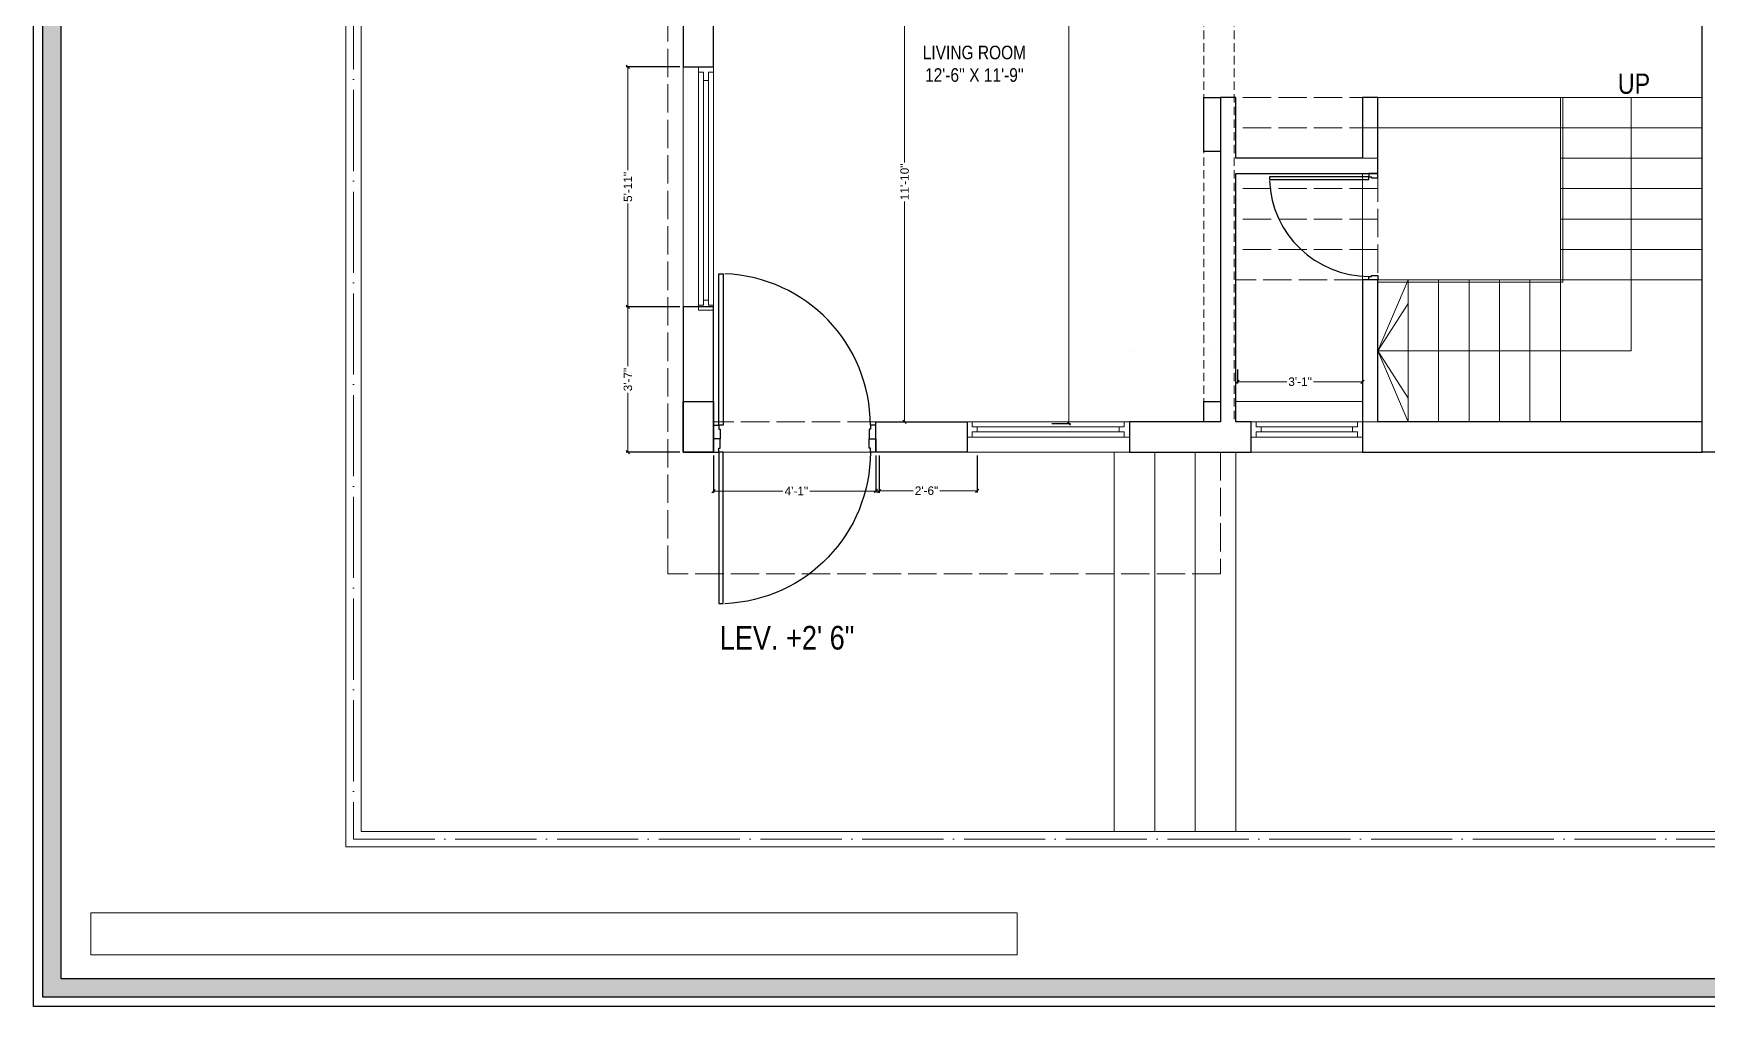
# Model space of a CAD drawing. Header units: millimetres. Extents: x 56222 to 3066687, y -650199 to -121287.
# Drawn here: x 132280.2 to 132775.4, y -184555.3 to -184267.4 of the extents above; entities that cross this region are included whole.
import ezdxf

# ---------------------------------------------------------------- set-up
doc = ezdxf.new("R2010")
doc.units = ezdxf.units.MM
doc.header["$MEASUREMENT"] = 0
doc.header["$PDMODE"] = 35
for name, pattern in [('ACAD_ISO02W100', [15, 12, -3]), ('ACAD_ISO04W100', [30, 24, -3, 0, -3]), ('DASHED', [0.75, 0.5, -0.25]), ('DASHED2', [0.375, 0.25, -0.125])]:
    doc.linetypes.add(name, pattern=pattern)
doc.layers.get('Defpoints').update_dxf_attribs({"color": 220})
for name, color, linetype in [('AR DOOR', 40, 'Continuous'), ('AR ELE-5', 134, 'Continuous'), ('GROUND FLOOR  ( Text )', 251, 'Continuous')]:
    doc.layers.add(name, color=color, linetype=linetype)
for name, color, linetype, lineweight in [('COLUMN', 1, 'Continuous', 30), ('dim05', 1, 'Continuous', 13), ('FIRST FLOOR ( TEXT )', 7, 'Continuous', 9), ('FUR', 250, 'Continuous', 0), ('furniture dimensions', 1, 'DASHED', 0), ('GROUND FLOOR', 7, 'Continuous', 9), ('GROUND FLOOR  ( PLINE )', 251, 'Continuous', 30), ('GROUND FLOOR ( DW_RAIL )', 7, 'Continuous', 9), ('GROUND FLOOR ( STAIR )', 251, 'Continuous', 9), ('Labelling', 1, 'Continuous', 25), ('NAME PLATE', 7, 'Continuous', 25), ('wall', 7, 'Continuous', 30)]:
    doc.layers.add(name, color=color, linetype=linetype, lineweight=lineweight)
doc.styles.add('Arial', font='arial.ttf')
doc.styles.add("Cn_BT_0'-0", font='swissc.ttf')
doc.styles.add('KATHA', font='swissc.ttf')
doc.styles.get("Standard").update_dxf_attribs({"font": 'arial.ttf', "height": 6})
doc.dimstyles.new('ISO-25', dxfattribs={"dimtxt": 2.5, "dimasz": 1, "dimexe": 0.5, "dimexo": 1, "dimtad": 0, "dimdec": 1, "dimlunit": 4, "dimtxsty": 'Standard', "dimblk": 'OBLIQUE', "dimcen": 2.5, "dimclrd": 1, "dimclre": 1, "dimclrt": 5, "dimadec": 0, "dimazin": 0, "dimtfac": 1, "dimtdec": 1, "dimtmove": 0, "dimatfit": 3, "dimfxl": 1, "dimlwd": -1, "dimarcsym": 0})

# ---------------------------------------------------------------- blocks, each defined once
blk = doc.blocks.new('LAYOUT FILE')
at = {"layer": 'NAME PLATE', "true_color": 0xd39e00}
h = blk.add_hatch(color=42, dxfattribs=at)
h.paths.add_polyline_path([(3346889.83, -513806.18), (3346889.83, -514260.7), (3347535.56, -514260.7), (3347535.56, -513806.18)])
h.paths.add_polyline_path([(3346894.36, -513810.71), (3347531.03, -513810.71), (3347531.03, -514256.17), (3346894.36, -514256.17)], flags=16)
at = {"layer": 'NAME PLATE', "color": 42, "true_color": 0xd39e00}
for points in [[(3346887.56, -513803.91), (3347537.83, -513803.91), (3347537.83, -514262.96), (3346887.56, -514262.96)], [(3346889.83, -513806.18), (3347535.56, -513806.18), (3347535.56, -514260.7), (3346889.83, -514260.7)], [(3346894.36, -513810.71), (3347531.03, -513810.71), (3347531.03, -514256.17), (3346894.36, -514256.17)]]:
    blk.add_lwpolyline(points, close=True, dxfattribs=at)
blk = doc.blocks.new('*U18')
for points in [[(0, 0), (0, 1120), (-30, 1120), (-30, 0)], [(40, 0), (0, 0), (0, -30), (-10, -30), (-10, -100), (40, -100)], [(-1160, 0), (-1120, 0), (-1120, -30), (-1110, -30), (-1110, -100), (-1160, -100)]]:
    blk.add_lwpolyline(points, close=True)
at = {"layer": 'AR ELE-5', "linetype": 'ByBlock', "ltscale": 15}
blk.add_arc((2, -1), 1122, 92.373, 179.9653, dxfattribs=at)
blk = doc.blocks.new('*U20')
for points in [[(0, 0), (0, 1120), (30, 1120), (30, 0)], [(-40, 0), (0, 0), (0, -30), (10, -30), (10, -100), (-40, -100)], [(1160, 0), (1120, 0), (1120, -30), (1110, -30), (1110, -100), (1160, -100)]]:
    blk.add_lwpolyline(points, close=True)
at = {"layer": 'AR ELE-5', "linetype": 'ByBlock', "ltscale": 15}
blk.add_arc((-2, -1), 1122, 0.0347, 87.627, dxfattribs=at)
blk = doc.blocks.new('_Oblique')
at = {"layer": 'wall', "color": 0, "lineweight": -2}
blk.add_line((-0.5, -0.5), (0.5, 0.5), dxfattribs=at)
blk = doc.blocks.new('*D140')
at = {"layer": 'Defpoints', "color": 0, "lineweight": 30, "transparency": 16777216}
for p in [(132580.46, -184107.82), (132580.46, -184382.82), (132586.48, -184382.82)]:
    blk.add_point(p, dxfattribs=at)
at = {"layer": 'dim05', "color": 1, "linetype": 'Continuous', "lineweight": -2, "transparency": 16777216}
for p, q in [((132581.46, -184107.82), (132586.98, -184107.82)), ((132581.46, -184382.82), (132586.98, -184382.82))]:
    blk.add_line(p, q, dxfattribs=at)
at = {"layer": 'dim05', "color": 1, "linetype": 'Continuous', "transparency": 16777216}
for p, q in [((132586.48, -184107.82), (132586.48, -184239.41)), ((132586.48, -184382.82), (132586.48, -184251.24))]:
    blk.add_line(p, q, dxfattribs=at)
at = {"layer": 'dim05', "color": 1, "transparency": 16777216}
for p, rotation in [((132586.48, -184107.82), 90), ((132586.48, -184382.82), 270)]:
    blk.add_blockref('_Oblique', p, dxfattribs=dict(at, rotation=rotation))
at = {"layer": 'dim05', "color": 5, "lineweight": 25, "transparency": 16777216, "insert": (132586.48, -184245.32), "char_height": 2.5, "attachment_point": 5, "rotation": 90, "style": 'Arial'}
blk.add_mtext('22\'-11"', dxfattribs=at)
blk = doc.blocks.new('*D141')
at = {"layer": 'Defpoints', "color": 0, "lineweight": 30, "transparency": 16777216}
for p in [(132636.38, -184365.82), (132673.38, -184365.82), (132636.38, -184370.46)]:
    blk.add_point(p, dxfattribs=at)
at = {"layer": 'dim05', "color": 1, "linetype": 'Continuous', "lineweight": -2, "transparency": 16777216}
for p, q in [((132636.38, -184366.82), (132636.38, -184370.96)), ((132673.38, -184366.82), (132673.38, -184370.96))]:
    blk.add_line(p, q, dxfattribs=at)
at = {"layer": 'dim05', "color": 1, "linetype": 'Continuous', "transparency": 16777216}
for p, q in [((132636.38, -184370.46), (132650.93, -184370.46)), ((132673.38, -184370.46), (132658.83, -184370.46))]:
    blk.add_line(p, q, dxfattribs=at)
at = {"layer": 'dim05', "color": 1, "transparency": 16777216, "rotation": 180}
blk.add_blockref('_Oblique', (132636.38, -184370.46), dxfattribs=at)
at = {"layer": 'dim05', "color": 1, "transparency": 16777216}
blk.add_blockref('_Oblique', (132673.38, -184370.46), dxfattribs=at)
at = {"layer": 'dim05', "color": 5, "lineweight": 25, "transparency": 16777216, "insert": (132654.88, -184370.46), "char_height": 2.5, "attachment_point": 5, "style": 'Arial'}
blk.add_mtext('3\'-1"', dxfattribs=at)
blk = doc.blocks.new('*D153')
at = {"layer": 'Defpoints', "color": 0, "lineweight": 30, "transparency": 16777216}
for p in [(132481.38, -184391.32), (132530.38, -184391.32), (132530.38, -184402.8)]:
    blk.add_point(p, dxfattribs=at)
at = {"layer": 'dim05', "color": 1, "linetype": 'Continuous', "lineweight": -2, "transparency": 16777216}
for p, q in [((132481.38, -184392.32), (132481.38, -184403.3)), ((132530.38, -184392.32), (132530.38, -184403.3))]:
    blk.add_line(p, q, dxfattribs=at)
at = {"layer": 'dim05', "color": 1, "linetype": 'Continuous', "transparency": 16777216}
for p, q in [((132481.38, -184402.8), (132501.88, -184402.8)), ((132530.38, -184402.8), (132509.88, -184402.8))]:
    blk.add_line(p, q, dxfattribs=at)
at = {"layer": 'dim05', "color": 1, "transparency": 16777216, "rotation": 180}
blk.add_blockref('_Oblique', (132481.38, -184402.8), dxfattribs=at)
at = {"layer": 'dim05', "color": 1, "transparency": 16777216}
blk.add_blockref('_Oblique', (132530.38, -184402.8), dxfattribs=at)
at = {"layer": 'dim05', "color": 5, "lineweight": 25, "transparency": 16777216, "insert": (132505.88, -184402.8), "char_height": 2.5, "attachment_point": 5, "style": 'Arial'}
blk.add_mtext('4\'-1"', dxfattribs=at)
blk = doc.blocks.new('*D154')
at = {"layer": 'Defpoints', "color": 0, "lineweight": 30, "transparency": 16777216}
for p in [(132529.38, -184391.32), (132559.38, -184391.32), (132559.38, -184402.7)]:
    blk.add_point(p, dxfattribs=at)
at = {"layer": 'dim05', "color": 1, "linetype": 'Continuous', "lineweight": -2, "transparency": 16777216}
for p, q in [((132529.38, -184392.32), (132529.38, -184403.2)), ((132559.38, -184392.32), (132559.38, -184403.2))]:
    blk.add_line(p, q, dxfattribs=at)
at = {"layer": 'dim05', "color": 1, "linetype": 'Continuous', "transparency": 16777216}
for p, q in [((132529.38, -184402.7), (132540.41, -184402.7)), ((132559.38, -184402.7), (132548.35, -184402.7))]:
    blk.add_line(p, q, dxfattribs=at)
at = {"layer": 'dim05', "color": 1, "transparency": 16777216, "rotation": 180}
blk.add_blockref('_Oblique', (132529.38, -184402.7), dxfattribs=at)
at = {"layer": 'dim05', "color": 1, "transparency": 16777216}
blk.add_blockref('_Oblique', (132559.38, -184402.7), dxfattribs=at)
at = {"layer": 'dim05', "color": 5, "lineweight": 25, "transparency": 16777216, "insert": (132544.38, -184402.7), "char_height": 2.5, "attachment_point": 5, "style": 'Arial'}
blk.add_mtext('2\'-6"', dxfattribs=at)
blk = doc.blocks.new('*D155')
at = {"layer": 'Defpoints', "color": 0, "lineweight": 30, "transparency": 16777216}
for p in [(132456.04, -184348.32), (132472.38, -184348.32), (132472.38, -184391.32)]:
    blk.add_point(p, dxfattribs=at)
at = {"layer": 'dim05', "color": 1, "linetype": 'Continuous', "lineweight": -2, "transparency": 16777216}
for p, q in [((132471.38, -184348.32), (132455.54, -184348.32)), ((132471.38, -184391.32), (132455.54, -184391.32))]:
    blk.add_line(p, q, dxfattribs=at)
at = {"layer": 'dim05', "color": 1, "linetype": 'Continuous', "transparency": 16777216}
for p, q in [((132456.04, -184348.32), (132456.04, -184365.88)), ((132456.04, -184391.32), (132456.04, -184373.77))]:
    blk.add_line(p, q, dxfattribs=at)
at = {"layer": 'dim05', "color": 1, "transparency": 16777216}
for p, rotation in [((132456.04, -184348.32), 90), ((132456.04, -184391.32), 270)]:
    blk.add_blockref('_Oblique', p, dxfattribs=dict(at, rotation=rotation))
at = {"layer": 'dim05', "color": 5, "lineweight": 25, "transparency": 16777216, "insert": (132456.04, -184369.82), "char_height": 2.5, "attachment_point": 5, "rotation": 90, "style": 'Arial'}
blk.add_mtext('3\'-7"', dxfattribs=at)
blk = doc.blocks.new('*D156')
at = {"layer": 'Defpoints', "color": 0, "lineweight": 30, "transparency": 16777216}
for p in [(132456.04, -184277.32), (132472.38, -184277.32), (132472.38, -184348.32)]:
    blk.add_point(p, dxfattribs=at)
at = {"layer": 'dim05', "color": 1, "linetype": 'Continuous', "lineweight": -2, "transparency": 16777216}
for p, q in [((132471.38, -184277.32), (132455.54, -184277.32)), ((132471.38, -184348.32), (132455.54, -184348.32))]:
    blk.add_line(p, q, dxfattribs=at)
at = {"layer": 'dim05', "color": 1, "linetype": 'Continuous', "transparency": 16777216}
for p, q in [((132456.04, -184277.32), (132456.04, -184307.9)), ((132456.04, -184348.32), (132456.04, -184317.74))]:
    blk.add_line(p, q, dxfattribs=at)
at = {"layer": 'dim05', "color": 1, "transparency": 16777216}
for p, rotation in [((132456.04, -184277.32), 90), ((132456.04, -184348.32), 270)]:
    blk.add_blockref('_Oblique', p, dxfattribs=dict(at, rotation=rotation))
at = {"layer": 'dim05', "color": 5, "lineweight": 25, "transparency": 16777216, "insert": (132456.04, -184312.82), "char_height": 2.5, "attachment_point": 5, "rotation": 90, "style": 'Arial'}
blk.add_mtext('5\'-11"', dxfattribs=at)
blk = doc.blocks.new('*D157')
at = {"layer": 'Defpoints', "color": 0, "lineweight": 30, "transparency": 16777216}
for p in [(132536.56, -184240.32), (132537.9, -184240.32), (132536.56, -184382.32)]:
    blk.add_point(p, dxfattribs=at)
at = {"layer": 'dim05', "color": 1, "linetype": 'Continuous', "lineweight": -2, "transparency": 16777216}
for p, q in [((132537.56, -184240.32), (132538.4, -184240.32)), ((132537.56, -184382.32), (132538.4, -184382.32))]:
    blk.add_line(p, q, dxfattribs=at)
at = {"layer": 'dim05', "color": 1, "linetype": 'Continuous', "transparency": 16777216}
for p, q in [((132537.9, -184240.32), (132537.9, -184305.55)), ((132537.9, -184382.32), (132537.9, -184317.1))]:
    blk.add_line(p, q, dxfattribs=at)
at = {"layer": 'dim05', "color": 1, "transparency": 16777216}
for p, rotation in [((132537.9, -184240.32), 90), ((132537.9, -184382.32), 270)]:
    blk.add_blockref('_Oblique', p, dxfattribs=dict(at, rotation=rotation))
at = {"layer": 'dim05', "color": 5, "lineweight": 25, "transparency": 16777216, "insert": (132537.9, -184311.32), "char_height": 2.5, "attachment_point": 5, "rotation": 90, "style": 'Arial'}
blk.add_mtext('11\'-10"', dxfattribs=at)

msp = doc.modelspace()

# ---------------------------------------------------------------- linework, layer by layer
at = {"layer": 'COLUMN'}
msp.add_lwpolyline([(132472.379, -184376.324), (132481.379, -184376.324), (132481.379, -184391.324), (132472.379, -184391.324)], close=True, dxfattribs=at)
at = {"layer": 'FUR'}
for p, q in [((132628.248, -184359.635), (132628.248, -184359.635)), ((132604.658, -184361.635), (132604.658, -184361.635))]:
    msp.add_line(p, q, dxfattribs=at)
at = {"layer": 'furniture dimensions', "color": 18, "linetype": 'Continuous', "lineweight": 0, "ltscale": 10, "true_color": 0x000000}
msp.add_lwpolyline([(132571.169, -184540.055), (132297.148, -184540.055), (132297.148, -184527.566), (132571.169, -184527.566)], close=True, dxfattribs=at)
at = {"layer": 'GROUND FLOOR'}
for p, q in [((132372.629, -184041.074), (132372.629, -184508.074)), ((132377.129, -184045.574), (132377.129, -184503.574)), ((132773.879, -184236.824), (132773.879, -184391.324)), ((132481.379, -184241.324), (132481.379, -184391.324)), ((132472.379, -184277.324), (132472.379, -184348.324)), ((132481.379, -184277.324), (132472.379, -184277.324)), ((132673.379, -184304.324), (132673.379, -184286.324)), ((132677.879, -184308.824), (132677.879, -184286.324)), ((132673.379, -184391.324), (132673.379, -184308.824)), ((132677.879, -184382.324), (132677.879, -184340.324)), ((132481.379, -184348.324), (132472.379, -184348.324)), ((132631.379, -184382.324), (132529.379, -184382.324)), ((132529.379, -184382.324), (132529.379, -184391.324)), ((132773.879, -184382.324), (132640.379, -184382.324)), ((132872.879, -184391.324), (132472.379, -184391.324)), ((132599.879, -184391.324), (132599.879, -184503.574)), ((132611.879, -184391.324), (132611.879, -184503.574)), ((132623.879, -184391.324), (132623.879, -184503.574)), ((132635.879, -184391.324), (132635.879, -184503.574)), ((132377.129, -184503.574), (132872.879, -184503.574)), ((132372.629, -184508.074), (132872.879, -184508.074))]:
    msp.add_line(p, q, dxfattribs=at)
at = {"layer": 'GROUND FLOOR', "color": 5}
msp.add_line((132677.879, -184308.824), (132635.879, -184308.824), dxfattribs=at)
at = {"layer": 'GROUND FLOOR', "linetype": 'ACAD_ISO02W100', "ltscale": 0.7}
msp.add_line((132529.379, -184382.324), (132481.379, -184382.324), dxfattribs=at)
at = {"layer": 'GROUND FLOOR', "color": 1, "linetype": 'ACAD_ISO04W100'}
msp.add_lwpolyline([(132872.879, -184043.324), (132374.879, -184043.324), (132374.879, -184505.824), (132872.879, -184505.824)], dxfattribs=at)
at = {"layer": 'GROUND FLOOR', "color": 1, "linetype": 'ACAD_ISO02W100', "ltscale": 0.7}
msp.add_lwpolyline([(132631.379, -184391.324), (132631.379, -184427.324), (132467.879, -184427.324), (132467.879, -184074.824), (132472.379, -184074.824)], dxfattribs=at)
at = {"layer": 'GROUND FLOOR'}
msp.add_lwpolyline([(132731.879, -184286.324), (132731.879, -184340.324), (132677.879, -184340.324)], dxfattribs=at)
at = {"layer": 'GROUND FLOOR  ( PLINE )', "lineweight": 0}
msp.add_line((132673.379, -184376.324), (132635.879, -184376.324), dxfattribs=at)
at = {"layer": 'GROUND FLOOR  ( PLINE )'}
for points in [[(132481.379, -184241.324), (132541.379, -184241.324), (132541.379, -184236.824), (132481.379, -184236.824), (132481.379, -184226.324), (132472.379, -184226.324), (132472.379, -184277.324), (132481.379, -184277.324)], [(132773.879, -184382.324), (132677.879, -184382.324), (132677.879, -184340.324), (132673.379, -184340.324), (132673.379, -184391.324), (132773.879, -184391.324)], [(132481.379, -184348.324), (132472.379, -184348.324), (132472.379, -184391.324), (132481.379, -184391.324)], [(132529.379, -184382.324), (132556.379, -184382.324), (132556.379, -184391.324), (132529.379, -184391.324)]]:
    msp.add_lwpolyline(points, close=True, dxfattribs=at)
for points in [[(132778.379, -184368.824), (132806.874, -184368.824), (132806.874, -184373.324), (132778.379, -184373.324), (132778.379, -184391.324), (132773.879, -184391.324), (132773.879, -184236.824), (132802.379, -184236.824), (132802.379, -184241.324), (132788.879, -184241.324)], [(132635.879, -184382.324), (132635.879, -184308.824), (132677.879, -184308.824), (132677.879, -184286.324), (132673.379, -184286.324), (132673.379, -184304.324), (132635.879, -184304.324), (132635.879, -184286.324), (132631.379, -184286.324), (132631.379, -184382.324), (132604.379, -184382.324), (132604.379, -184391.324), (132635.879, -184391.324)], [(132635.879, -184391.324), (132635.879, -184391.324), (132640.379, -184391.324), (132640.379, -184382.324), (132635.879, -184382.324)]]:
    msp.add_lwpolyline(points, dxfattribs=at)
at = {"layer": 'GROUND FLOOR ( DW_RAIL )'}
for points in [[(132481.379, -184349.324), (132481.379, -184347.824), (132479.879, -184347.824), (132479.879, -184346.324), (132478.379, -184346.324), (132478.379, -184281.324), (132479.879, -184281.324), (132479.879, -184278.824), (132481.379, -184278.824), (132481.379, -184277.324), (132476.879, -184277.324), (132476.879, -184278.824), (132478.379, -184278.824), (132478.379, -184281.324), (132479.879, -184281.324), (132479.879, -184346.324), (132478.379, -184346.324), (132478.379, -184347.824), (132476.879, -184347.824), (132476.879, -184349.324), (132481.379, -184349.324), (132481.379, -184277.324), (132476.879, -184277.324), (132476.879, -184349.324)], [(132556.379, -184382.324), (132604.379, -184382.324), (132604.379, -184391.324), (132556.379, -184391.324)], [(132604.379, -184382.324), (132602.879, -184382.324), (132602.879, -184383.824), (132601.379, -184383.824), (132601.379, -184385.324), (132559.379, -184385.324), (132559.379, -184383.824), (132557.879, -184383.824), (132557.879, -184382.324), (132556.379, -184382.324), (132556.379, -184386.824), (132557.879, -184386.824), (132557.879, -184385.324), (132559.379, -184385.324), (132559.379, -184383.824), (132601.379, -184383.824), (132601.379, -184385.324), (132602.879, -184385.324), (132602.879, -184386.824), (132604.379, -184386.824), (132604.379, -184382.324), (132556.379, -184382.324), (132556.379, -184386.824), (132604.379, -184386.824)], [(132673.379, -184382.324), (132671.879, -184382.324), (132671.879, -184383.824), (132670.379, -184383.824), (132670.379, -184385.324), (132643.379, -184385.324), (132643.379, -184383.824), (132641.879, -184383.824), (132641.879, -184382.324), (132640.379, -184382.324), (132640.379, -184386.824), (132641.879, -184386.824), (132641.879, -184385.324), (132643.379, -184385.324), (132643.379, -184383.824), (132670.379, -184383.824), (132670.379, -184385.324), (132671.879, -184385.324), (132671.879, -184386.824), (132673.379, -184386.824), (132673.379, -184382.324), (132640.379, -184382.324), (132640.379, -184386.824), (132673.379, -184386.824)]]:
    msp.add_lwpolyline(points, close=True, dxfattribs=at)
at = {"layer": 'GROUND FLOOR ( STAIR )', "color": 5, "linetype": 'ACAD_ISO02W100', "ltscale": 0.7}
for p, q in [((132677.879, -184286.324), (132635.879, -184286.324)), ((132677.879, -184295.324), (132635.879, -184295.324)), ((132677.879, -184304.324), (132635.879, -184304.324)), ((132677.879, -184308.824), (132677.879, -184340.324)), ((132677.879, -184313.324), (132635.879, -184313.324)), ((132677.879, -184322.324), (132635.879, -184322.324)), ((132677.879, -184331.324), (132635.879, -184331.324)), ((132673.379, -184340.324), (132635.879, -184340.324))]:
    msp.add_line(p, q, dxfattribs=at)
at = {"layer": 'GROUND FLOOR ( STAIR )'}
for p, q in [((132773.879, -184286.324), (132731.879, -184286.324)), ((132731.879, -184286.324), (132731.879, -184382.324)), ((132773.879, -184295.324), (132731.879, -184295.324)), ((132773.879, -184304.324), (132731.879, -184304.324)), ((132773.879, -184313.324), (132731.879, -184313.324)), ((132773.879, -184322.324), (132731.879, -184322.324)), ((132773.879, -184331.324), (132731.879, -184331.324)), ((132773.879, -184340.324), (132677.879, -184340.324)), ((132686.879, -184340.324), (132686.879, -184382.324)), ((132695.879, -184340.324), (132695.879, -184382.324)), ((132704.879, -184340.324), (132704.879, -184382.324)), ((132713.879, -184340.324), (132713.879, -184382.324)), ((132722.879, -184340.324), (132722.879, -184382.324))]:
    msp.add_line(p, q, dxfattribs=at)
msp.add_lwpolyline([(132677.879, -184361.324), (132686.879, -184340.324), (132686.879, -184347.324), (132677.879, -184361.324), (132686.879, -184382.324), (132686.879, -184375.324), (132677.879, -184361.324), (132752.879, -184361.324), (132752.879, -184286.324)], dxfattribs=at)
msp.add_lwpolyline([(132677.879, -184340.324), (132731.879, -184340.324), (132731.879, -184286.324), (132732.579, -184286.324), (132732.579, -184341.024), (132677.879, -184341.024)], close=True, dxfattribs=at)
at = {"layer": 'Labelling', "color": 251, "linetype": 'DASHED2', "lineweight": 0, "ltscale": 10, "true_color": 0x636466}
for p, q in [((132626.379, -184381.573), (132626.379, -184107.824)), ((132635.379, -184381.573), (132635.379, -184107.824))]:
    msp.add_line(p, q, dxfattribs=at)
at = {"layer": 'Labelling', "color": 251, "linetype": 'ACAD_ISO02W100', "lineweight": 0, "ltscale": 10, "true_color": 0x636466}
for p, q in [((132677.879, -184286.324), (132773.879, -184286.324)), ((132677.879, -184295.324), (132773.879, -184295.324))]:
    msp.add_line(p, q, dxfattribs=at)
at = {"layer": 'Labelling', "lineweight": 30, "ltscale": 10}
for points in [[(132626.379, -184286.324), (132631.379, -184286.324), (132631.379, -184302.324), (132626.379, -184302.324)], [(132626.379, -184376.324), (132631.379, -184376.324), (132631.379, -184382.324), (132626.379, -184382.324)]]:
    msp.add_lwpolyline(points, close=True, dxfattribs=at)

# ---------------------------------------------------------------- block references
at = {"layer": 'AR DOOR', "linetype": 'ByBlock', "lineweight": -2, "extrusion": (0, 0, -1)}
for name, p, xscale, yscale, zscale, rotation in [('*U18', (-132675.254, -184309.874), -0.02624999999989069, 0.02624999999989069, -0.02624999999989069, 270), ('*U20', (-132482.979, -184391.324), 0.04000000000002399, 0.04000000000002399, -0.04000000000002399, 180)]:
    msp.add_blockref(name, p, dxfattribs=dict(at, xscale=xscale, yscale=yscale, zscale=zscale, rotation=rotation))
at = {"layer": 'AR DOOR', "linetype": 'ByBlock', "lineweight": -2, "extrusion": (0, 0, -1), "xscale": -0.04000000000002399, "yscale": 0.04000000000002399, "zscale": -0.04000000000002399}
msp.add_blockref('*U20', (-132482.979, -184383.324), dxfattribs=at)
at = {"layer": 'NAME PLATE', "lineweight": 0, "xscale": 1.209046105522275, "yscale": 1.209046105522275, "zscale": 1.209046105522275}
msp.add_blockref('LAYOUT FILE', (-3914261.176, 437212.307, 0.126), dxfattribs=at)

# ---------------------------------------------------------------- texts
at = {"layer": 'FIRST FLOOR ( TEXT )', "insert": (132558.548, -184276.394), "char_height": 4, "attachment_point": 5, "style": 'KATHA'}
msp.add_mtext("LIVING ROOM\\P12'-6'' X 11'-9''", dxfattribs=at)
at = {"layer": 'GROUND FLOOR  ( Text )', "insert": (132753.667, -184282.298), "char_height": 6, "attachment_point": 5, "style": "Cn_BT_0'-0"}
msp.add_mtext('UP', dxfattribs=at)
at = {"layer": 'GROUND FLOOR  ( Text )', "color": 1, "insert": (132503.122, -184446.255), "char_height": 7, "attachment_point": 5, "style": "Cn_BT_0'-0"}
msp.add_mtext('LEV. +2\' 6"', dxfattribs=at)

# ---------------------------------------------------------------- dimensions: what is measured, and where the dimension line sits
at = {"layer": 'dim05', "color": 27, "lineweight": 25, "true_color": 0x7d5120}
for base, p1, p2, picture, middle in [((132586.484, -184382.824), (132580.464, -184107.824), (132580.464, -184382.824), '*D140', (132586.484, -184245.324)), ((132537.896, -184240.324), (132536.558, -184382.324), (132536.558, -184240.324), '*D157', (132537.896, -184311.324)), ((132456.042, -184277.324), (132472.379, -184348.324), (132472.379, -184277.324), '*D156', (132456.042, -184312.824)), ((132456.042, -184348.324), (132472.379, -184391.324), (132472.379, -184348.324), '*D155', (132456.042, -184369.824))]:
    dim = msp.add_linear_dim(base=base, p1=p1, p2=p2, angle=90, dimstyle='ISO-25', override={"dimtxsty": 'Arial'}, dxfattribs=at)
    dim.commit()
    dim.dimension.update_dxf_attribs({"geometry": picture, "text_midpoint": middle})
for base, p1, p2, picture, middle in [((132636.379, -184370.457), (132673.379, -184365.824), (132636.379, -184365.824), '*D141', (132654.879, -184370.457)), ((132530.379, -184402.798), (132481.379, -184391.324), (132530.379, -184391.324), '*D153', (132505.879, -184402.798)), ((132559.379, -184402.701), (132529.379, -184391.324), (132559.379, -184391.324), '*D154', (132544.379, -184402.701))]:
    dim = msp.add_linear_dim(base=base, p1=p1, p2=p2, dimstyle='ISO-25', override={"dimtxsty": 'Arial'}, dxfattribs=at)
    dim.commit()
    dim.dimension.update_dxf_attribs({"geometry": picture, "text_midpoint": middle})

doc.saveas('drawing.dxf')
